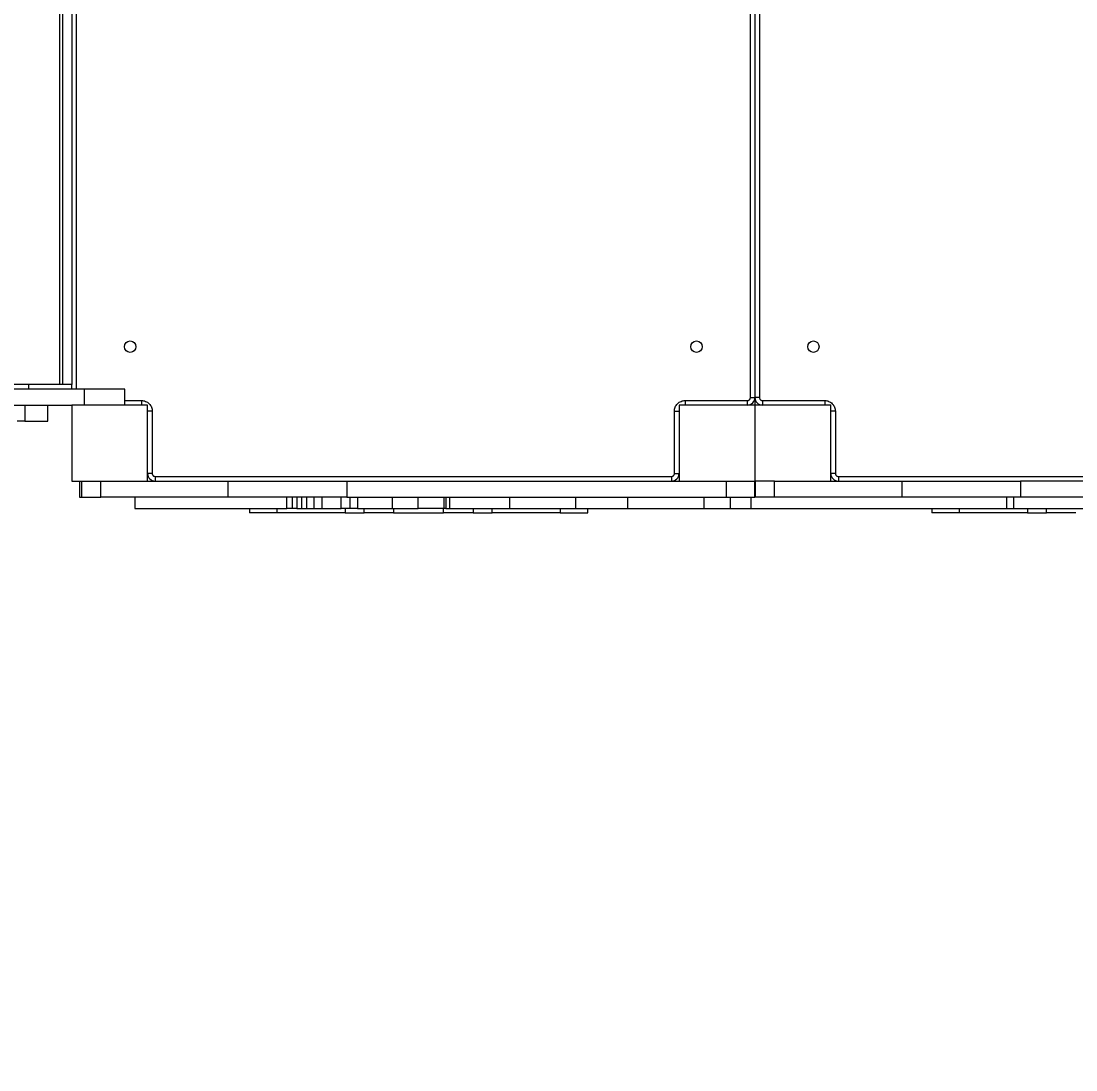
# Model space of a CAD drawing. Header units: millimetres. Extents: x -8083 to 6576, y -6691 to 5601.
# Drawn here: x 1200 to 2590, y -2485 to -1104 of the extents above; entities that cross this region are included whole.
import ezdxf

# ---------------------------------------------------------------- set-up
doc = ezdxf.new("R2010")
doc.units = ezdxf.units.MM
for name, color, linetype in [('DIKOM_ОБЪЕКТ', 7, 'Continuous'), ('DIKOM_РАЗМЕР_ЗОНА', 7, 'Continuous'), ('DIKOM_РАЗМЕР_ОБЪЕКТА', 7, 'Continuous')]:
    doc.layers.add(name, color=color, linetype=linetype)
doc.styles.add('style1', font='arial.ttf', dxfattribs={"width": 0.8})
doc.dimstyles.new('1-50', dxfattribs={"dimtxt": 300, "dimasz": 200, "dimexe": 100, "dimexo": 0, "dimgap": 100, "dimtad": 1, "dimtxsty": 'style1', "dimcen": 200, "dimclrd": 7, "dimclre": 7, "dimclrt": 7, "dimadec": 1, "dimazin": 2, "dimtfac": 1, "dimtmove": 0, "dimatfit": 2, "dimfxl": 0, "dimlwd": 25, "dimlwe": 18, "dimarcsym": 0})

# ---------------------------------------------------------------- blocks, each defined once
blk = doc.blocks.new('*D10')
at = {"layer": 'Defpoints', "color": 0, "transparency": 16777216}
for p in [(-4711.6, -59.9), (5076.7, -1609.9), (5076.7, -5900.2)]:
    blk.add_point(p, dxfattribs=at)
at = {"layer": 'DIKOM_РАЗМЕР_ОБЪЕКТА', "color": 7, "lineweight": 18, "transparency": 16777216}
for p, q in [((-4711.6, -59.9), (-4711.6, -6000.2)), ((5076.7, -1609.9), (5076.7, -6000.2))]:
    blk.add_line(p, q, dxfattribs=at)
at = {"layer": 'DIKOM_РАЗМЕР_ОБЪЕКТА', "color": 7, "lineweight": 25, "transparency": 16777216}
blk.add_line((-4511.6, -5900.2), (4876.7, -5900.2), dxfattribs=at)
at = {"layer": 'DIKOM_РАЗМЕР_ОБЪЕКТА', "color": 7, "transparency": 16777216}
for points in [[(-4511.6, -5866.9), (-4511.6, -5933.5), (-4711.6, -5900.2)], [(4876.7, -5866.9), (4876.7, -5933.5), (5076.7, -5900.2)]]:
    blk.add_solid(points, dxfattribs=at)
at = {"layer": 'DIKOM_РАЗМЕР_ОБЪЕКТА', "color": 7, "transparency": 16777216, "insert": (410.1, -5647), "char_height": 300, "attachment_point": 5, "style": 'style1'}
blk.add_mtext('10000', dxfattribs=at)
blk = doc.blocks.new('*D11')
at = {"layer": 'Defpoints', "color": 0, "transparency": 16777216}
for p in [(6576.4, -1609.9), (-6320, -3354.1), (6576.4, -6591.4)]:
    blk.add_point(p, dxfattribs=at)
at = {"layer": 'DIKOM_РАЗМЕР_ЗОНА', "color": 7, "lineweight": 18, "transparency": 16777216}
for p, q in [((6576.4, -1609.9), (6576.4, -6691.4)), ((-6320, -3354.1), (-6320, -6691.4))]:
    blk.add_line(p, q, dxfattribs=at)
at = {"layer": 'DIKOM_РАЗМЕР_ЗОНА', "color": 7, "lineweight": 25, "transparency": 16777216}
blk.add_line((-6120, -6591.4), (6376.4, -6591.4), dxfattribs=at)
at = {"layer": 'DIKOM_РАЗМЕР_ЗОНА', "color": 7, "transparency": 16777216}
for points in [[(-6120, -6558.1), (-6120, -6624.7), (-6320, -6591.4)], [(6376.4, -6558.1), (6376.4, -6624.7), (6576.4, -6591.4)]]:
    blk.add_solid(points, dxfattribs=at)
at = {"layer": 'DIKOM_РАЗМЕР_ЗОНА', "color": 7, "transparency": 16777216, "insert": (182.5, -6338.1), "char_height": 300, "attachment_point": 5, "style": 'style1'}
blk.add_mtext('13000', dxfattribs=at)

msp = doc.modelspace()

# ---------------------------------------------------------------- linework, layer by layer
at = {"layer": 'DIKOM_ОБЪЕКТ', "color": 7, "linetype": 'Continuous', "lineweight": 15}
for p, q in [((1273.07, -930.882), (1273.07, -1588.882)), ((2161.07, -1599.882), (2161.07, -919.882)), ((2167.07, -919.882), (2167.07, -1599.882)), ((2173.07, -919.882), (2173.07, -1599.882)), ((1251.185, -1582.882), (1251.185, -936.882)), ((1254.689, -936.882), (1254.689, -1582.882)), ((1267.07, -936.882), (1267.07, -1582.882)), ((1210.493, -1582.882), (409.934, -1582.882)), ((1267.07, -1582.882), (1210.493, -1582.882)), ((1210.493, -1588.882), (1210.493, -1582.882)), ((1267.07, -1588.882), (1267.07, -1582.882)), ((1284.045, -1588.882), (1141.562, -1588.882)), ((1284.045, -1609.882), (1284.045, -1588.882)), ((1337.07, -1588.882), (1284.045, -1588.882)), ((1337.07, -1609.882), (1337.07, -1588.882)), ((1141.562, -1609.882), (1267.07, -1609.882)), ((1205.369, -1609.882), (1205.369, -1630.882)), ((1235.369, -1630.882), (1235.369, -1609.882)), ((1267.07, -1609.882), (1267.07, -1709.882)), ((1367.07, -1609.882), (1267.07, -1609.882)), ((1337.07, -1603.882), (1359.07, -1603.882)), ((1359.07, -1603.882), (1359.07, -1609.882)), ((1367.07, -1709.882), (1367.07, -1609.882)), ((2067.07, -1609.882), (2067.07, -1709.882)), ((2167.07, -1609.882), (2067.07, -1609.882)), ((2075.07, -1603.882), (2157.07, -1603.882)), ((2075.07, -1603.882), (2075.07, -1609.882)), ((2157.07, -1603.882), (2157.07, -1609.882)), ((2161.07, -1599.882), (2167.07, -1599.882)), ((2173.07, -1599.882), (2167.07, -1599.882)), ((2167.07, -1599.882), (2167.07, -1609.882)), ((2167.07, -1609.882), (2167.07, -1709.882)), ((2267.07, -1609.882), (2167.07, -1609.882)), ((2177.07, -1603.882), (2259.07, -1603.882)), ((2177.07, -1603.882), (2177.07, -1609.882)), ((2259.07, -1603.882), (2259.07, -1609.882)), ((2267.07, -1709.882), (2267.07, -1609.882)), ((1373.07, -1617.882), (1367.07, -1617.882)), ((1373.07, -1617.882), (1373.07, -1699.882)), ((2061.07, -1699.882), (2061.07, -1617.882)), ((2061.07, -1617.882), (2067.07, -1617.882)), ((2273.07, -1617.882), (2267.07, -1617.882)), ((2273.07, -1617.882), (2273.07, -1699.882)), ((1205.369, -1630.882), (1195.313, -1630.882)), ((1205.369, -1630.882), (1235.369, -1630.882)), ((1373.07, -1699.882), (1367.07, -1699.882)), ((1377.07, -1703.882), (2057.07, -1703.882)), ((1377.07, -1703.882), (1377.07, -1709.882)), ((2057.07, -1703.882), (2057.07, -1709.882)), ((2061.07, -1699.882), (2067.07, -1699.882)), ((2273.07, -1699.882), (2267.07, -1699.882)), ((2277.07, -1703.882), (2957.07, -1703.882)), ((2277.07, -1703.882), (2277.07, -1709.882)), ((1267.07, -1709.882), (1367.07, -1709.882)), ((1277.07, -1709.882), (1277.07, -1730.882)), ((1279.728, -1709.882), (1279.728, -1730.882)), ((1305.42, -1730.882), (1305.42, -1709.882)), ((1367.07, -1709.882), (1473.115, -1709.882)), ((1473.115, -1730.882), (1473.115, -1709.882)), ((1473.115, -1709.882), (1629.324, -1709.882)), ((1629.324, -1709.882), (1629.324, -1730.882)), ((1629.324, -1709.882), (2129.287, -1709.882)), ((2129.287, -1709.882), (2129.287, -1730.882)), ((2129.287, -1709.882), (2167.07, -1709.882)), ((2167.07, -1730.882), (2167.07, -1709.882)), ((2167.07, -1709.882), (2167.362, -1709.882)), ((2167.362, -1709.882), (2167.362, -1730.882)), ((2193.028, -1709.882), (2167.362, -1709.882)), ((2193.028, -1730.882), (2193.028, -1709.882)), ((2193.028, -1709.882), (2360.723, -1709.882)), ((2360.723, -1709.882), (2360.723, -1730.882)), ((2360.723, -1709.882), (2516.933, -1709.882)), ((2516.933, -1709.882), (2516.933, -1730.882)), ((2967.07, -1709.882), (2516.933, -1709.882)), ((1277.07, -1730.882), (1279.728, -1730.882)), ((1279.728, -1730.882), (1305.42, -1730.882)), ((1473.115, -1730.882), (1305.42, -1730.882)), ((1349.972, -1730.882), (1349.972, -1745.882)), ((1629.324, -1730.882), (1473.115, -1730.882)), ((1550.372, -1745.882), (1550.372, -1730.882)), ((1558.072, -1745.882), (1558.072, -1730.882)), ((1563.592, -1730.882), (1563.592, -1745.882)), ((1569.82, -1730.882), (1569.82, -1745.882)), ((1576.429, -1730.882), (1576.429, -1745.882)), ((1585.955, -1730.882), (1585.955, -1745.882)), ((1596.595, -1730.882), (1596.595, -1745.882)), ((1621.788, -1745.882), (1621.788, -1730.882)), ((1629.324, -1730.882), (2129.287, -1730.882)), ((1633.734, -1745.882), (1633.734, -1730.882)), ((1643.507, -1730.882), (1643.507, -1745.882)), ((1689.01, -1730.882), (1689.01, -1745.882)), ((1723.42, -1745.882), (1723.42, -1730.882)), ((1757.83, -1745.882), (1757.83, -1730.882)), ((1760.048, -1730.882), (1760.048, -1745.882)), ((1764.693, -1730.882), (1764.693, -1745.882)), ((1843.661, -1730.882), (1843.661, -1745.882)), ((1931.017, -1745.882), (1931.017, -1730.882)), ((1999.743, -1745.882), (1999.743, -1730.882)), ((2100.23, -1745.882), (2100.23, -1730.882)), ((2129.287, -1730.882), (2167.07, -1730.882)), ((2134.748, -1745.882), (2134.748, -1730.882)), ((2161.643, -1730.882), (2161.643, -1745.882)), ((2167.362, -1730.882), (2167.07, -1730.882)), ((2193.028, -1730.882), (2167.362, -1730.882)), ((2360.723, -1730.882), (2193.028, -1730.882)), ((2498.72, -1730.882), (2360.723, -1730.882)), ((2498.72, -1730.882), (2498.72, -1745.882)), ((2507.845, -1730.882), (2498.72, -1730.882)), ((2507.845, -1730.882), (2507.845, -1745.882)), ((2605.486, -1730.882), (2507.845, -1730.882)), ((1349.972, -1745.882), (1550.372, -1745.882)), ((1501.029, -1745.882), (1501.029, -1751.882)), ((1537.734, -1751.882), (1537.734, -1745.882)), ((1558.072, -1745.882), (1550.372, -1745.882)), ((1563.592, -1745.882), (1558.072, -1745.882)), ((1563.592, -1745.882), (1569.82, -1745.882)), ((1569.82, -1745.882), (1576.429, -1745.882)), ((1576.429, -1745.882), (1585.955, -1745.882)), ((1585.955, -1745.882), (1596.595, -1745.882)), ((1596.595, -1745.882), (1621.788, -1745.882)), ((1633.734, -1745.882), (1621.788, -1745.882)), ((1627.071, -1745.882), (1627.071, -1751.882)), ((1643.507, -1745.882), (1633.734, -1745.882)), ((1643.507, -1745.882), (1689.01, -1745.882)), ((1652.33, -1751.882), (1652.33, -1745.882)), ((1689.01, -1745.882), (1723.42, -1745.882)), ((1691.029, -1745.882), (1691.029, -1751.882)), ((1757.83, -1745.882), (1723.42, -1745.882)), ((1757.024, -1751.882), (1757.024, -1745.882)), ((1760.048, -1745.882), (1757.83, -1745.882)), ((1760.048, -1745.882), (1764.693, -1745.882)), ((1764.693, -1745.882), (1843.661, -1745.882)), ((1795.723, -1745.882), (1795.723, -1751.882)), ((1820.982, -1751.882), (1820.982, -1745.882)), ((1843.661, -1745.882), (1931.017, -1745.882)), ((1910.32, -1745.882), (1910.32, -1751.882)), ((1931.017, -1745.882), (1999.743, -1745.882)), ((1947.024, -1751.882), (1947.024, -1745.882)), ((1999.743, -1745.882), (2100.23, -1745.882)), ((2100.23, -1745.882), (2134.748, -1745.882)), ((2134.748, -1745.882), (2161.643, -1745.882)), ((2161.643, -1745.882), (2498.72, -1745.882)), ((2399.937, -1745.882), (2399.937, -1751.882)), ((2436.641, -1751.882), (2436.641, -1745.882)), ((2498.72, -1745.882), (2507.845, -1745.882)), ((2507.845, -1745.882), (2605.486, -1745.882)), ((2525.979, -1745.882), (2525.979, -1751.882)), ((2551.238, -1751.882), (2551.238, -1745.882)), ((1537.734, -1751.882), (1501.029, -1751.882)), ((1627.071, -1751.882), (1537.734, -1751.882)), ((1627.071, -1751.882), (1652.33, -1751.882)), ((1691.029, -1751.882), (1652.33, -1751.882)), ((1691.029, -1751.882), (1757.024, -1751.882)), ((1795.723, -1751.882), (1757.024, -1751.882)), ((1795.723, -1751.882), (1820.982, -1751.882)), ((1910.32, -1751.882), (1820.982, -1751.882)), ((1910.32, -1751.882), (1947.024, -1751.882)), ((2436.641, -1751.882), (2399.937, -1751.882)), ((2525.979, -1751.882), (2436.641, -1751.882)), ((2525.979, -1751.882), (2551.238, -1751.882)), ((2589.936, -1751.882), (2551.238, -1751.882))]:
    msp.add_line(p, q, dxfattribs=at)
for centre in [(1344.07, -1532.882), (2090.07, -1532.882), (2244.07, -1532.882)]:
    msp.add_circle(centre, 7.5, dxfattribs=at)
for centre, start, end in [((2157.07, -1599.882), 270, 0), ((2177.07, -1599.882), 180, 270), ((1377.07, -1699.882), 180, 270), ((2057.07, -1699.882), 270, 0), ((2277.07, -1699.882), 180, 270)]:
    msp.add_arc(centre, 10, start, end, dxfattribs=at)
for points, knots in [([(1359.07, -1603.882), (1359.924, -1603.927), (1361.683, -1604.021), (1364.292, -1604.8), (1366.802, -1606.091), (1369.04, -1607.912), (1370.861, -1610.15), (1372.152, -1612.66), (1372.931, -1615.269), (1373.025, -1617.028), (1373.07, -1617.882)], [0, 0, 0, 0, 0.11651721, 0.24000548, 0.36863808, 0.49999705, 0.63135641, 0.75998544, 0.88348304, 1, 1, 1, 1]), ([(2061.07, -1617.882), (2061.116, -1617.028), (2061.209, -1615.269), (2061.988, -1612.66), (2063.28, -1610.15), (2065.101, -1607.912), (2067.339, -1606.091), (2069.848, -1604.8), (2072.458, -1604.021), (2074.216, -1603.927), (2075.07, -1603.882)], [0, 0, 0, 0, 0.11651697, 0.24001254, 0.36864103, 0.49999984, 0.63135825, 0.75999032, 0.88348328, 1, 1, 1, 1]), ([(2157.07, -1603.882), (2157.574, -1603.828), (2158.348, -1603.746), (2159.279, -1603.247), (2159.92, -1602.731), (2160.436, -1602.09), (2160.935, -1601.159), (2161.017, -1600.385), (2161.07, -1599.882)], [0, 0, 0, 0, 0.239455, 0.36835705, 0.49999549, 0.63164733, 0.760545, 1, 1, 1, 1]), ([(2173.07, -1599.882), (2173.124, -1600.385), (2173.206, -1601.159), (2173.705, -1602.09), (2174.221, -1602.731), (2174.862, -1603.247), (2175.793, -1603.746), (2176.567, -1603.828), (2177.07, -1603.882)], [0, 0, 0, 0, 0.23944952, 0.36835493, 0.49999371, 0.63164588, 0.76054691, 1, 1, 1, 1]), ([(2259.07, -1603.882), (2259.924, -1603.927), (2261.683, -1604.021), (2264.292, -1604.799), (2266.802, -1606.091), (2269.04, -1607.912), (2270.861, -1610.15), (2272.153, -1612.66), (2272.931, -1615.269), (2273.025, -1617.028), (2273.07, -1617.882)], [0, 0, 0, 0, 0.11651685, 0.24000995, 0.36863733, 0.5000001, 0.63135906, 0.75998769, 0.8834834, 1, 1, 1, 1]), ([(1373.07, -1699.882), (1373.124, -1700.385), (1373.206, -1701.159), (1373.705, -1702.09), (1374.221, -1702.731), (1374.862, -1703.247), (1375.793, -1703.746), (1376.567, -1703.828), (1377.07, -1703.882)], [0, 0, 0, 0, 0.23946527, 0.36837219, 0.50001252, 0.63166025, 0.76056279, 1, 1, 1, 1]), ([(2057.07, -1703.882), (2057.574, -1703.828), (2058.348, -1703.746), (2059.279, -1703.247), (2059.92, -1702.731), (2060.436, -1702.09), (2060.935, -1701.159), (2061.017, -1700.385), (2061.07, -1699.882)], [0, 0, 0, 0, 0.23945229, 0.36835288, 0.49999861, 0.63163695, 0.76054192, 1, 1, 1, 1]), ([(2273.07, -1699.882), (2273.124, -1700.385), (2273.206, -1701.159), (2273.705, -1702.09), (2274.221, -1702.731), (2274.862, -1703.247), (2275.793, -1703.746), (2276.567, -1703.828), (2277.07, -1703.882)], [0, 0, 0, 0, 0.23946028, 0.36836452, 0.50000211, 0.63163231, 0.76054907, 1, 1, 1, 1])]:
    msp.add_open_spline(points, degree=3, knots=knots, dxfattribs=at)

# ---------------------------------------------------------------- dimensions: what is measured, and where the dimension line sits
at = {"layer": 'DIKOM_РАЗМЕР_ЗОНА'}
dim = msp.add_linear_dim(base=(6576.354, -6591.4), p1=(-6319.964, -3354.058), p2=(6576.354, -1609.882), text='13000', dimstyle='1-50', dxfattribs=at)
dim.commit()
dim.dimension.update_dxf_attribs({"geometry": '*D11', "text_midpoint": (182.549, -6591.4), "dimtype": 160})
at = {"layer": 'DIKOM_РАЗМЕР_ОБЪЕКТА'}
dim = msp.add_linear_dim(base=(5076.718, -5900.189), p1=(-4711.621, -59.882), p2=(5076.718, -1609.882), text='10000', dimstyle='1-50', dxfattribs=at)
dim.commit()
dim.dimension.update_dxf_attribs({"geometry": '*D10', "text_midpoint": (410.054, -5900.189), "dimtype": 160})

doc.saveas('drawing.dxf')
